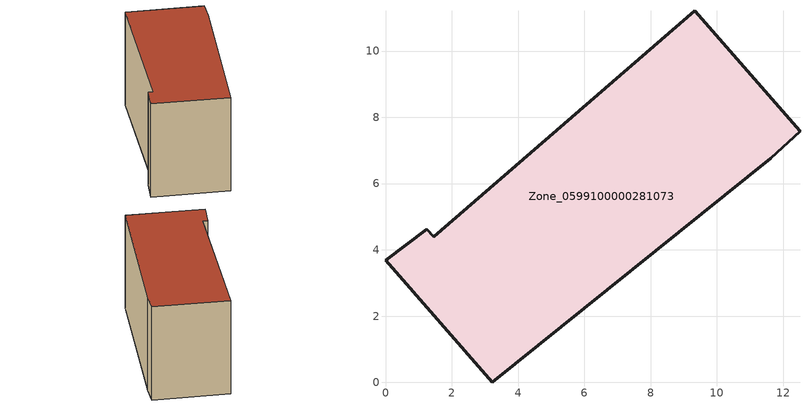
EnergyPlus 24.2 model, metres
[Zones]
Zone_0599100000281073
 floor ground (C_G): 0,3.69 1.24,4.62 1.46,4.39 9.34,11.22 12.51,7.58 11.63,6.76 3.22,0 z0
 wall outside (C_F): 1.24,4.62 0,3.69 3.22,0 11.63,6.76 12.51,7.58 9.34,11.22 1.46,4.39 1.24,4.62 z0:6.34
 roof outside (C_R): 9.34,11.22 1.46,4.39 1.24,4.62 0,3.69 3.22,0 11.63,6.76 12.51,7.58 z6.34
[BUILDING]
Pand.0599100000281073: North Axis=0; Terrain=City; Loads Convergence Tolerance Value=0.04; Temperature Convergence Tolerance Value=0.4; Solar Distribution=FullExterior; Maximum Number of Warmup Days=25; Minimum Number of Warmup Days=1
[Site:Location]
Rotterdam.The.Hague.AP_ZH_NLD Design_Conditions: Latitude=51.96; Longitude=4.45; Time Zone=1; Elevation=-4.5
[SITE:GROUNDTEMPERATURE:BUILDINGSURFACE]
18, 18, 18, 18, 18, 18, 18, 18, 18, 18, 18, 18
[MATERIAL] Thermal Absorptance=0.9; Solar Absorptance=0.7; Visible Absorptance=0.7
Name | Roughness | Thickness | Conductivity | Density | Specific Heat
G.TI.1946 | MediumSmooth | 0.15 | 1 | 540 | 1210
F.TI.1946 | Rough | 0.3 | 0.857143 | 1920 | 840
R.TI.1946 | MediumRough | 0.2 | 0.1 | 1500 | 1000
[CONSTRUCTION]
C_G: G.TI.1946
C_F: F.TI.1946
C_R: R.TI.1946
[ZONE]
Zone_0599100000281073: Type=1; Multiplier=1; Ceiling Height=Autocalculate; Volume=Autocalculate; Floor Area=autocalculate; Part of Total Floor Area=Yes
[ZONEINFILTRATION:DESIGNFLOWRATE]
Infil_Zone_0599100000281073: Zone or ZoneList or Space or SpaceList=Zone_0599100000281073; Schedule=AlwaysOn; Design Flow Rate Calculation Method=Flow/Area; Flow Rate per Floor Area=0.003; Constant Term Coefficient=1; Temperature Term Coefficient=0; Velocity Term Coefficient=0; Velocity Squared Term Coefficient=0
[HVACTEMPLATE:ZONE:IDEALLOADSAIRSYSTEM]
Zone_0599100000281073: Maximum Heating Supply Air Temperature=50; Minimum Cooling Supply Air Temperature=13; Maximum Heating Supply Air Humidity Ratio=0.0156; Minimum Cooling Supply Air Humidity Ratio=0.0077; Heating Limit=NoLimit; Cooling Limit=NoLimit; Dehumidification Control Type=ConstantSensibleHeatRatio; Cooling Sensible Heat Ratio=0.7; Dehumidification Setpoint=60; Humidification Control Type=None; Humidification Setpoint=30; Outdoor Air Method=None; Outdoor Air Flow Rate per Person=0.00944; Outdoor Air Flow Rate per Zone Floor Area=0; Outdoor Air Flow Rate per Zone=0; Demand Controlled Ventilation Type=None; Outdoor Air Economizer Type=NoEconomizer; Heat Recovery Type=None; Sensible Heat Recovery Effectiveness=0.7; Latent Heat Recovery Effectiveness=0.65
[ZONECONTROL:THERMOSTAT]
ThermostatControl_Zone_0599100000281073: Zone or ZoneList=Zone_0599100000281073; Control Type Schedule=DualSetpointControlType; Control 1=Thermostat_Zone_0599100000281073; Temperature Difference Between Cutout And Setpoint=0
[THERMOSTATSETPOINT:DUALSETPOINT]
Thermostat_Zone_0599100000281073: Heating Setpoint Temperature Schedule=HeatingSetpoint_Zone_0599100000281073; Cooling Setpoint Temperature Schedule=CoolingSetpoint_Zone_0599100000281073
[SCHEDULE:COMPACT]
HeatingSetpoint_Zone_0599100000281073: Through: 12/31, For: AllDays, Until: 24:00, 21
CoolingSetpoint_Zone_0599100000281073: Through: 12/31, For: AllDays, Until: 24:00, 24
DualSetpointControlType: Through: 12/31, For: AllDays, Until: 24:00, 4
AlwaysOn: Through: 12/31, For: AllDays, Until: 24:00, 1
